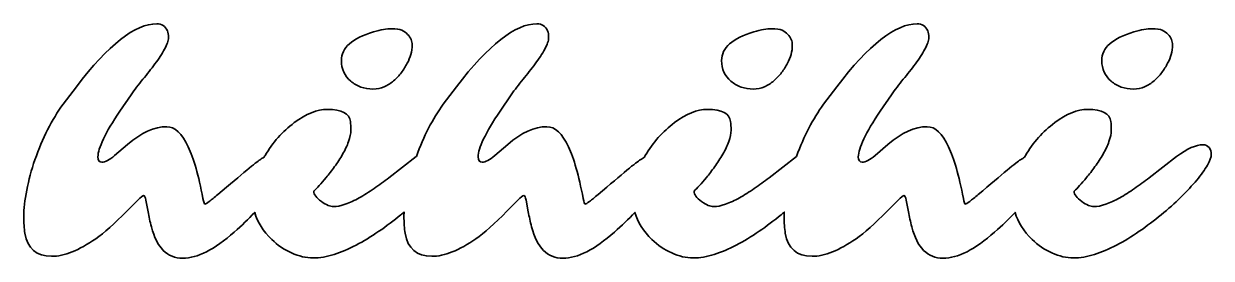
# Model space of a CAD drawing. Header units: inches. Extents: x 104 to 536, y 197 to 283.
import ezdxf

# ---------------------------------------------------------------- set-up
doc = ezdxf.new("R2010")
doc.units = ezdxf.units.IN
doc.header["$MEASUREMENT"] = 0
doc.layers.add('_U+56FE_U+5C42 1', color=7, linetype='Continuous')

# ---------------------------------------------------------------- blocks, each defined once
blk = doc.blocks.new('block 2')
at = {"layer": '_U+56FE_U+5C42 1', "color": 7, "lineweight": 35, "true_color": 0xffffff}
for points, knots in [([(535.54, 237.58), (535.02, 238.28), (534.26, 238.64), (533.28, 238.64), (530.82, 238.64), (527.62, 237.21), (523.68, 234.35), (523.68, 234.35), (513.74, 226.58), (513.74, 226.58), (511.97, 225.25), (510.17, 223.94), (508.34, 222.68), (506.51, 221.41), (504.72, 220.29), (502.97, 219.31), (501.21, 218.33), (499.51, 217.56), (497.87, 216.98), (496.22, 216.4), (494.79, 216.11), (493.58, 216.11), (492.36, 216.11), (490.89, 216.72), (489.15, 217.95), (487.31, 219.26), (486.38, 220.52), (486.38, 221.75), (487.51, 222.77), (489.01, 224.41), (490.89, 226.69), (491.87, 227.89), (492.89, 229.22), (493.96, 230.68), (495.02, 232.15), (496, 233.65), (496.89, 235.19), (497.78, 236.73), (498.5, 238.26), (499.06, 239.8), (499.62, 241.34), (499.9, 242.71), (499.9, 243.9), (499.9, 245.1), (499.85, 246.14), (499.74, 247.05), (499.38, 250.02), (496.55, 251.5), (491.27, 251.5), (487.58, 251.5), (483.58, 249.89), (479.27, 246.67), (474.97, 243.45), (471.42, 239.47), (468.63, 234.73), (468.52, 234.52), (468.42, 234.32), (468.3, 234.11), (467.87, 233.85), (467.39, 233.54), (466.82, 233.18), (465.42, 232.29), (460.29, 228.07), (451.43, 220.51), (450.2, 219.49), (449.16, 218.66), (448.31, 218.01), (447.45, 217.36), (446.93, 217.03), (446.73, 217.03), (446.53, 217.03), (446.29, 217.72), (446, 219.09), (444.41, 227.42), (442.61, 233.68), (440.62, 237.88), (438.34, 242.76), (435.74, 245.2), (432.81, 245.2), (428.28, 245.2), (423.53, 243.05), (418.53, 238.74), (418.53, 238.74), (413.81, 234.67), (413.81, 234.67), (411.93, 233.08), (410.39, 232.28), (409.2, 232.28), (408.22, 232.28), (407.73, 232.94), (407.73, 234.24), (407.73, 237.35), (410.39, 242.91), (415.71, 250.9), (415.71, 250.9), (419.78, 256.82), (419.78, 256.82), (421.08, 258.67), (422.52, 260.54), (424.1, 262.44), (425.67, 264.34), (427.14, 266.21), (428.52, 268.06), (429.89, 269.9), (431.05, 271.68), (431.99, 273.4), (432.93, 275.12), (433.41, 276.52), (433.41, 277.61), (433.41, 278.7), (433.28, 279.51), (433.03, 280.05), (432.23, 281.79), (430.94, 282.66), (429.17, 282.66), (421.32, 282.66), (411.55, 275.02), (399.86, 259.75), (399.86, 259.75), (395.03, 253.35), (395.03, 253.35), (391.16, 248.07), (387.9, 241.75), (385.22, 234.4), (385.2, 234.38), (385.17, 234.37), (385.15, 234.35), (385.15, 234.35), (375.21, 226.58), (375.21, 226.58), (373.44, 225.25), (371.64, 223.94), (369.81, 222.68), (367.99, 221.41), (366.19, 220.29), (364.44, 219.31), (362.68, 218.33), (360.98, 217.56), (359.34, 216.98), (357.69, 216.4), (356.26, 216.11), (355.05, 216.11), (353.84, 216.11), (352.36, 216.72), (350.62, 217.95), (348.78, 219.26), (347.86, 220.52), (347.86, 221.75), (348.98, 222.77), (350.48, 224.41), (352.36, 226.69), (353.34, 227.89), (354.36, 229.22), (355.43, 230.68), (356.5, 232.15), (357.47, 233.65), (358.36, 235.19), (359.25, 236.73), (359.97, 238.26), (360.53, 239.8), (361.09, 241.34), (361.37, 242.71), (361.37, 243.9), (361.37, 245.1), (361.32, 246.14), (361.21, 247.05), (360.85, 250.02), (358.03, 251.5), (352.74, 251.5), (349.05, 251.5), (345.05, 249.89), (340.75, 246.67), (336.44, 243.45), (332.89, 239.47), (330.11, 234.73), (329.99, 234.52), (329.89, 234.32), (329.77, 234.11), (329.34, 233.85), (328.86, 233.54), (328.29, 233.18), (326.89, 232.29), (321.76, 228.07), (312.9, 220.51), (311.67, 219.49), (310.63, 218.66), (309.78, 218.01), (308.93, 217.36), (308.4, 217.03), (308.2, 217.03), (308, 217.03), (307.76, 217.72), (307.47, 219.09), (305.88, 227.42), (304.09, 233.68), (302.1, 237.88), (299.82, 242.76), (297.21, 245.2), (294.28, 245.2), (289.76, 245.2), (285, 243.05), (280, 238.74), (280, 238.74), (275.28, 234.67), (275.28, 234.67), (273.4, 233.08), (271.86, 232.28), (270.67, 232.28), (269.69, 232.28), (269.2, 232.94), (269.2, 234.24), (269.2, 237.35), (271.86, 242.91), (277.18, 250.9), (277.18, 250.9), (281.25, 256.82), (281.25, 256.82), (282.55, 258.67), (283.99, 260.54), (285.57, 262.44), (287.14, 264.34), (288.62, 266.21), (289.99, 268.06), (291.37, 269.9), (292.52, 271.68), (293.47, 273.4), (294.41, 275.12), (294.88, 276.52), (294.88, 277.61), (294.88, 278.7), (294.75, 279.51), (294.5, 280.05), (293.7, 281.79), (292.42, 282.66), (290.64, 282.66), (282.79, 282.66), (273.02, 275.02), (261.33, 259.75), (261.33, 259.75), (256.5, 253.35), (256.5, 253.35), (252.63, 248.07), (249.37, 241.75), (246.7, 234.4), (246.67, 234.38), (246.65, 234.37), (246.62, 234.35), (246.62, 234.35), (236.69, 226.58), (236.69, 226.58), (234.91, 225.25), (233.11, 223.94), (231.28, 222.68), (229.46, 221.41), (227.67, 220.29), (225.91, 219.31), (224.16, 218.33), (222.45, 217.56), (220.81, 216.98), (219.16, 216.4), (217.73, 216.11), (216.52, 216.11), (215.31, 216.11), (213.83, 216.72), (212.1, 217.95), (210.25, 219.26), (209.33, 220.52), (209.33, 221.75), (210.45, 222.77), (211.95, 224.41), (213.83, 226.69), (214.81, 227.89), (215.83, 229.22), (216.9, 230.68), (217.97, 232.15), (218.94, 233.65), (219.83, 235.19), (220.72, 236.73), (221.44, 238.26), (222, 239.8), (222.56, 241.34), (222.84, 242.71), (222.84, 243.9), (222.84, 245.1), (222.79, 246.14), (222.68, 247.05), (222.32, 250.02), (219.5, 251.5), (214.21, 251.5), (210.52, 251.5), (206.52, 249.89), (202.22, 246.67), (197.91, 243.45), (194.36, 239.47), (191.58, 234.73), (191.46, 234.52), (191.36, 234.32), (191.24, 234.12), (190.82, 233.85), (190.33, 233.55), (189.76, 233.18), (188.37, 232.29), (183.24, 228.07), (174.37, 220.51), (173.14, 219.49), (172.1, 218.66), (171.25, 218.01), (170.4, 217.36), (169.87, 217.03), (169.67, 217.03), (169.47, 217.03), (169.23, 217.72), (168.94, 219.09), (167.35, 227.42), (165.56, 233.68), (163.57, 237.88), (161.29, 242.76), (158.68, 245.2), (155.75, 245.2), (151.23, 245.2), (146.47, 243.05), (141.47, 238.74), (141.47, 238.74), (136.75, 234.67), (136.75, 234.67), (134.87, 233.08), (133.33, 232.28), (132.14, 232.28), (131.16, 232.28), (130.67, 232.94), (130.67, 234.24), (130.67, 237.35), (133.33, 242.91), (138.65, 250.9), (138.65, 250.9), (142.72, 256.82), (142.72, 256.82), (144.03, 258.67), (145.46, 260.54), (147.04, 262.44), (148.61, 264.34), (150.09, 266.21), (151.46, 268.06), (152.84, 269.9), (154, 271.68), (154.94, 273.4), (155.88, 275.12), (156.35, 276.52), (156.35, 277.61), (156.35, 278.7), (156.22, 279.51), (155.97, 280.05), (155.17, 281.79), (153.89, 282.66), (152.11, 282.66), (144.26, 282.66), (134.49, 275.02), (122.8, 259.75), (122.8, 259.75), (117.97, 253.35), (117.97, 253.35), (113.88, 247.77), (110.46, 241.04), (107.71, 233.15), (106.44, 229.46), (105.45, 225.77), (104.73, 222.08), (104, 218.39), (103.64, 215.27), (103.64, 212.72), (103.64, 210.16), (103.78, 208.06), (104.07, 206.39), (105.05, 200.82), (108.29, 198.03), (113.79, 198.03), (118.39, 198.03), (123.74, 200.17), (129.86, 204.44), (132.9, 206.54), (136.66, 209.87), (141.15, 214.43), (141.15, 214.43), (145.17, 218.5), (145.17, 218.5), (146.25, 219.58), (146.97, 220.13), (147.31, 220.13), (147.65, 220.13), (147.93, 219.56), (148.15, 218.44), (148.15, 218.44), (148.96, 214.21), (148.96, 214.21), (149.25, 212.51), (149.65, 210.68), (150.16, 208.73), (152.11, 201.13), (155.91, 197.33), (161.56, 197.33), (166.91, 197.33), (173.18, 200.49), (180.34, 206.83), (183.06, 209.21), (185.53, 211.6), (187.78, 213.99), (188.8, 210.47), (190.86, 207.17), (194.02, 204.11), (196.12, 202.09), (198.52, 200.47), (201.21, 199.25), (203.91, 198.04), (206.51, 197.43), (209.03, 197.43), (211.54, 197.43), (214.1, 197.86), (216.71, 198.71), (219.32, 199.56), (221.99, 200.69), (224.74, 202.1), (227.49, 203.55), (230.25, 205.22), (233.02, 207.12), (235.79, 209.02), (238.46, 211.02), (241.03, 213.12), (241.43, 213.45), (241.82, 213.78), (242.21, 214.11), (242.19, 213.64), (242.17, 213.16), (242.17, 212.72), (242.17, 210.16), (242.31, 208.06), (242.6, 206.39), (243.58, 200.82), (246.82, 198.03), (252.32, 198.03), (256.92, 198.03), (262.27, 200.17), (268.39, 204.44), (271.43, 206.54), (275.19, 209.87), (279.68, 214.43), (279.68, 214.43), (283.69, 218.5), (283.69, 218.5), (284.78, 219.58), (285.49, 220.13), (285.84, 220.13), (286.18, 220.13), (286.46, 219.56), (286.68, 218.44), (286.68, 218.44), (287.49, 214.21), (287.49, 214.21), (287.78, 212.51), (288.18, 210.68), (288.69, 208.73), (290.64, 201.13), (294.44, 197.33), (300.09, 197.33), (305.44, 197.33), (311.7, 200.49), (318.87, 206.83), (321.59, 209.21), (324.06, 211.6), (326.31, 213.99), (327.33, 210.47), (329.39, 207.17), (332.55, 204.11), (334.65, 202.09), (337.04, 200.47), (339.74, 199.25), (342.44, 198.04), (345.04, 197.43), (347.56, 197.43), (350.07, 197.43), (352.63, 197.86), (355.24, 198.71), (357.84, 199.56), (360.52, 200.69), (363.27, 202.1), (366.02, 203.55), (368.78, 205.22), (371.55, 207.12), (374.32, 209.02), (376.99, 211.02), (379.56, 213.12), (379.96, 213.45), (380.35, 213.78), (380.74, 214.11), (380.72, 213.64), (380.7, 213.16), (380.7, 212.72), (380.7, 210.16), (380.84, 208.06), (381.13, 206.39), (382.11, 200.82), (385.35, 198.03), (390.85, 198.03), (395.44, 198.03), (400.8, 200.17), (406.92, 204.44), (409.96, 206.54), (413.72, 209.87), (418.21, 214.43), (418.21, 214.43), (422.22, 218.5), (422.22, 218.5), (423.31, 219.58), (424.02, 220.13), (424.37, 220.13), (424.71, 220.13), (424.99, 219.56), (425.21, 218.44), (425.21, 218.44), (426.02, 214.21), (426.02, 214.21), (426.31, 212.51), (426.71, 210.68), (427.22, 208.73), (429.17, 201.13), (432.97, 197.33), (438.62, 197.33), (443.97, 197.33), (450.23, 200.49), (457.4, 206.83), (460.12, 209.21), (462.59, 211.6), (464.83, 213.99), (465.86, 210.47), (467.92, 207.17), (471.08, 204.11), (473.18, 202.09), (475.57, 200.47), (478.27, 199.25), (480.97, 198.04), (483.57, 197.43), (486.09, 197.43), (488.6, 197.43), (491.16, 197.86), (493.77, 198.71), (496.37, 199.56), (499.05, 200.69), (501.8, 202.1), (504.55, 203.55), (507.31, 205.22), (510.08, 207.12), (512.85, 209.02), (515.52, 211.02), (518.09, 213.12), (520.65, 215.22), (523.04, 217.36), (525.25, 219.53), (527.46, 221.7), (529.39, 223.78), (531.03, 225.77), (532.68, 227.76), (533.97, 229.58), (534.91, 231.23), (535.86, 232.87), (536.32, 234.17), (536.32, 235.11), (536.32, 236.05), (536.06, 236.87), (535.54, 237.58)], [0, 0, 0, 0, 1, 1, 1, 2, 2, 2, 3, 3, 3, 4, 4, 4, 5, 5, 5, 6, 6, 6, 7, 7, 7, 8, 8, 8, 9, 9, 9, 10, 10, 10, 11, 11, 11, 12, 12, 12, 13, 13, 13, 14, 14, 14, 15, 15, 15, 16, 16, 16, 17, 17, 17, 18, 18, 18, 19, 19, 19, 20, 20, 20, 21, 21, 21, 22, 22, 22, 23, 23, 23, 24, 24, 24, 25, 25, 25, 26, 26, 26, 27, 27, 27, 28, 28, 28, 29, 29, 29, 30, 30, 30, 31, 31, 31, 32, 32, 32, 33, 33, 33, 34, 34, 34, 35, 35, 35, 36, 36, 36, 37, 37, 37, 38, 38, 38, 39, 39, 39, 40, 40, 40, 41, 41, 41, 42, 42, 42, 43, 43, 43, 44, 44, 44, 45, 45, 45, 46, 46, 46, 47, 47, 47, 48, 48, 48, 49, 49, 49, 50, 50, 50, 51, 51, 51, 52, 52, 52, 53, 53, 53, 54, 54, 54, 55, 55, 55, 56, 56, 56, 57, 57, 57, 58, 58, 58, 59, 59, 59, 60, 60, 60, 61, 61, 61, 62, 62, 62, 63, 63, 63, 64, 64, 64, 65, 65, 65, 66, 66, 66, 67, 67, 67, 68, 68, 68, 69, 69, 69, 70, 70, 70, 71, 71, 71, 72, 72, 72, 73, 73, 73, 74, 74, 74, 75, 75, 75, 76, 76, 76, 77, 77, 77, 78, 78, 78, 79, 79, 79, 80, 80, 80, 81, 81, 81, 82, 82, 82, 83, 83, 83, 84, 84, 84, 85, 85, 85, 86, 86, 86, 87, 87, 87, 88, 88, 88, 89, 89, 89, 90, 90, 90, 91, 91, 91, 92, 92, 92, 93, 93, 93, 94, 94, 94, 95, 95, 95, 96, 96, 96, 97, 97, 97, 98, 98, 98, 99, 99, 99, 100, 100, 100, 101, 101, 101, 102, 102, 102, 103, 103, 103, 104, 104, 104, 105, 105, 105, 106, 106, 106, 107, 107, 107, 108, 108, 108, 109, 109, 109, 110, 110, 110, 111, 111, 111, 112, 112, 112, 113, 113, 113, 114, 114, 114, 115, 115, 115, 116, 116, 116, 117, 117, 117, 118, 118, 118, 119, 119, 119, 120, 120, 120, 121, 121, 121, 122, 122, 122, 123, 123, 123, 124, 124, 124, 125, 125, 125, 126, 126, 126, 127, 127, 127, 128, 128, 128, 129, 129, 129, 130, 130, 130, 131, 131, 131, 132, 132, 132, 133, 133, 133, 134, 134, 134, 135, 135, 135, 136, 136, 136, 137, 137, 137, 138, 138, 138, 139, 139, 139, 140, 140, 140, 141, 141, 141, 142, 142, 142, 143, 143, 143, 144, 144, 144, 145, 145, 145, 146, 146, 146, 147, 147, 147, 148, 148, 148, 149, 149, 149, 150, 150, 150, 151, 151, 151, 152, 152, 152, 153, 153, 153, 154, 154, 154, 155, 155, 155, 156, 156, 156, 157, 157, 157, 158, 158, 158, 159, 159, 159, 160, 160, 160, 161, 161, 161, 162, 162, 162, 163, 163, 163, 164, 164, 164, 165, 165, 165, 166, 166, 166, 167, 167, 167, 168, 168, 168, 169, 169, 169, 170, 170, 170, 171, 171, 171, 172, 172, 172, 173, 173, 173, 174, 174, 174, 175, 175, 175, 176, 176, 176, 177, 177, 177, 178, 178, 178, 179, 179, 179, 180, 180, 180, 181, 181, 181, 182, 182, 182, 183, 183, 183, 184, 184, 184, 185, 185, 185, 186, 186, 186, 187, 187, 187, 188, 188, 188, 189, 189, 189, 189]), ([(222.79, 261.76), (223.84, 260.86), (225.07, 260.15), (226.48, 259.64), (227.89, 259.14), (229.36, 258.88), (230.88, 258.88), (232.4, 258.88), (233.77, 259.16), (235, 259.72), (236.23, 260.29), (237.37, 261), (238.42, 261.87), (239.47, 262.77), (240.41, 263.79), (241.24, 264.91), (242.08, 266.03), (242.78, 267.15), (243.36, 268.27), (243.94, 269.4), (244.38, 270.48), (244.69, 271.53), (245, 272.58), (245.15, 273.75), (245.15, 275.03), (245.15, 276.32), (244.61, 277.57), (243.52, 278.8), (242.98, 279.42), (242.29, 279.92), (241.44, 280.3), (240.58, 280.68), (239.31, 280.87), (237.61, 280.87), (235.91, 280.87), (233.74, 280.47), (231.09, 279.67), (223.28, 277.39), (219.37, 273.92), (219.37, 269.25), (219.37, 266.21), (220.51, 263.71), (222.79, 261.76)], [0, 0, 0, 0, 1, 1, 1, 2, 2, 2, 3, 3, 3, 4, 4, 4, 5, 5, 5, 6, 6, 6, 7, 7, 7, 8, 8, 8, 9, 9, 9, 10, 10, 10, 11, 11, 11, 12, 12, 12, 13, 13, 13, 14, 14, 14, 14]), ([(361.32, 261.76), (362.37, 260.86), (363.6, 260.15), (365.01, 259.64), (366.42, 259.14), (367.89, 258.88), (369.41, 258.88), (370.93, 258.88), (372.3, 259.16), (373.53, 259.72), (374.76, 260.29), (375.9, 261), (376.95, 261.87), (378, 262.77), (378.94, 263.79), (379.77, 264.91), (380.61, 266.03), (381.31, 267.15), (381.89, 268.27), (382.47, 269.4), (382.91, 270.48), (383.22, 271.53), (383.53, 272.58), (383.68, 273.75), (383.68, 275.03), (383.68, 276.32), (383.14, 277.57), (382.05, 278.8), (381.51, 279.42), (380.81, 279.92), (379.96, 280.3), (379.11, 280.68), (377.84, 280.87), (376.14, 280.87), (374.44, 280.87), (372.26, 280.47), (369.62, 279.67), (361.81, 277.39), (357.9, 273.92), (357.9, 269.25), (357.9, 266.21), (359.04, 263.71), (361.32, 261.76)], [0, 0, 0, 0, 1, 1, 1, 2, 2, 2, 3, 3, 3, 4, 4, 4, 5, 5, 5, 6, 6, 6, 7, 7, 7, 8, 8, 8, 9, 9, 9, 10, 10, 10, 11, 11, 11, 12, 12, 12, 13, 13, 13, 14, 14, 14, 14]), ([(499.85, 261.76), (500.9, 260.86), (502.13, 260.15), (503.54, 259.64), (504.95, 259.14), (506.42, 258.88), (507.93, 258.88), (509.45, 258.88), (510.83, 259.16), (512.06, 259.72), (513.29, 260.29), (514.43, 261), (515.48, 261.87), (516.53, 262.77), (517.47, 263.79), (518.3, 264.91), (519.14, 266.03), (519.84, 267.15), (520.42, 268.27), (521, 269.4), (521.44, 270.48), (521.75, 271.53), (522.06, 272.58), (522.21, 273.75), (522.21, 275.03), (522.21, 276.32), (521.67, 277.57), (520.58, 278.8), (520.04, 279.42), (519.34, 279.92), (518.49, 280.3), (517.64, 280.68), (516.37, 280.87), (514.67, 280.87), (512.97, 280.87), (510.79, 280.47), (508.15, 279.67), (500.34, 277.39), (496.43, 273.92), (496.43, 269.25), (496.43, 266.21), (497.57, 263.71), (499.85, 261.76)], [0, 0, 0, 0, 1, 1, 1, 2, 2, 2, 3, 3, 3, 4, 4, 4, 5, 5, 5, 6, 6, 6, 7, 7, 7, 8, 8, 8, 9, 9, 9, 10, 10, 10, 11, 11, 11, 12, 12, 12, 13, 13, 13, 14, 14, 14, 14])]:
    blk.add_open_spline(points, degree=3, knots=knots, dxfattribs=at)

msp = doc.modelspace()

# ---------------------------------------------------------------- block references
at = {"layer": '_U+56FE_U+5C42 1'}
msp.add_blockref('block 2', (0, 0), dxfattribs=at)

doc.saveas('drawing.dxf')
